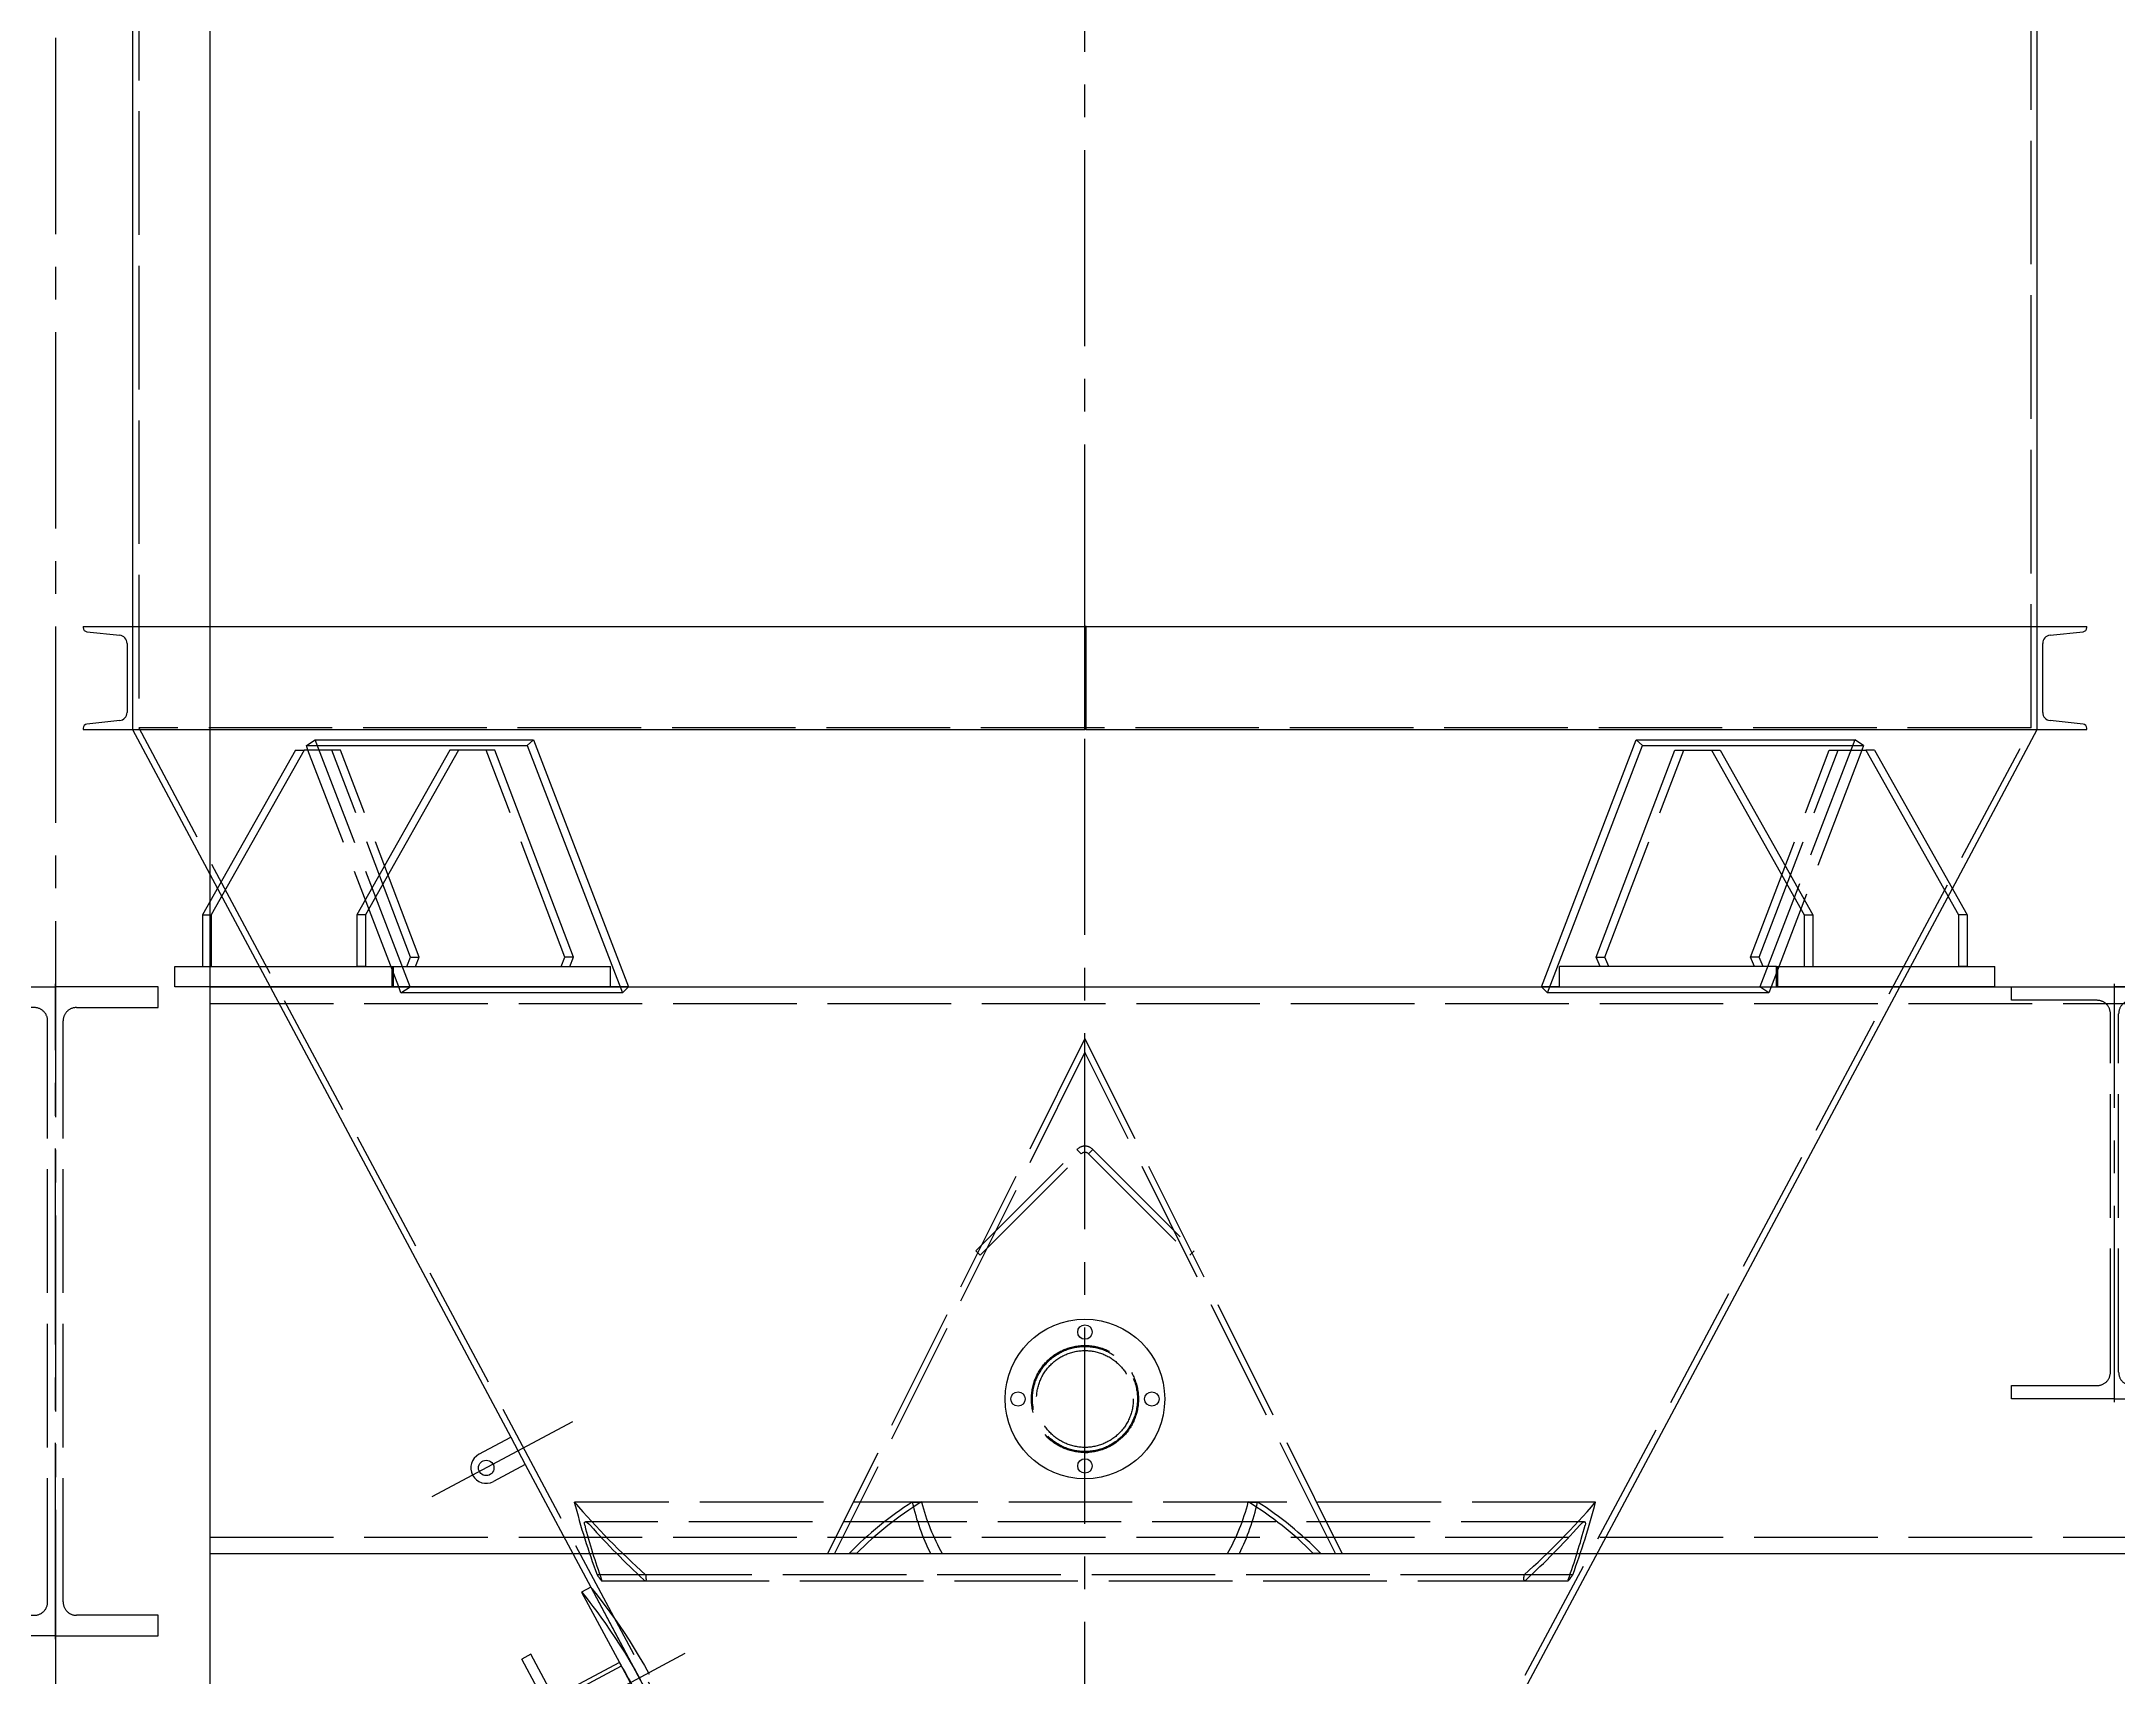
# Model space of a CAD drawing. Header units: millimetres. Extents: x 163705 to 1616509, y 81827 to 302547.
# Drawn here: x 1477172 to 1479186, y 156043 to 157627 of the extents above; entities that cross this region are included whole.
import ezdxf

# ---------------------------------------------------------------- set-up
doc = ezdxf.new("R2010")
doc.units = ezdxf.units.MM
doc.header["$LTSCALE"] = 10
doc.linetypes.add('ACAD_ISO02W100', pattern=[15, 12, -3])
doc.linetypes.add('CENTER2', pattern=[28.575, 19.05, -3.175, 3.175, -3.175])
for name, color, linetype, lineweight in [('1-中心线', 1, 'CENTER2', 0), ('1-虚线', 8, 'ACAD_ISO02W100', 0), ('1-设备轮廓', 2, 'Continuous', 18), ('1-钢构', 6, 'Continuous', 0)]:
    doc.layers.add(name, color=color, linetype=linetype, lineweight=lineweight)
doc.styles.get("Standard").update_dxf_attribs({"font": 'arial.ttf'})

# ---------------------------------------------------------------- blocks, each defined once
blk = doc.blocks.new('*U269')
blk.add_line((300, 16000), (300, 0))
at = {"layer": '1-中心线'}
blk.add_line((150, 16000), (150, 0), dxfattribs=at)
blk = doc.blocks.new('G$CA6C6E537')
for p, q in [((0, 613), (0, 633)), ((0, 633), (100, 633)), ((200, 633), (100, 633)), ((200, 613), (200, 633)), ((79.5, 613), (0, 613)), ((120.5, 613), (200, 613)), ((92.5, 36), (92.5, 600)), ((107.5, 36), (107.5, 600)), ((0, 3), (0, 23)), ((0, 23), (79.5, 23)), ((200, 23), (120.5, 23)), ((200, 3), (200, 23)), ((100, 3), (0, 3)), ((100, 3), (200, 3))]:
    blk.add_line(p, q)
for centre, start, end in [((79.5, 600), 0, 90), ((120.5, 600), 90, 180), ((79.5, 36), 270, 0), ((120.5, 36), 180, 270)]:
    blk.add_arc(centre, 13, start, end)
at = {"layer": '1-中心线'}
blk.add_line((100, 0), (100, 636), dxfattribs=at)
blk.add_text('HC_SUPERPART', height=0.001).set_placement((100, 3))
blk = doc.blocks.new('*U273')
for p, q in [((0, 550), (5700, 550)), ((0, 550), (0, 0)), ((0, 0), (5700, 0))]:
    blk.add_line(p, q)
at = {"layer": '1-虚线'}
for p, q in [((0, 534), (5700, 534)), ((0, 16), (5700, 16))]:
    blk.add_line(p, q, dxfattribs=at)
blk = doc.blocks.new('G$C3BE4EC5D')
for p, q in [((0, 390), (0, 403)), ((0, 403), (100, 403)), ((200, 403), (100, 403)), ((200, 390), (200, 403)), ((83, 390), (0, 390)), ((117, 390), (200, 390)), ((96, 29), (96, 377)), ((104, 29), (104, 377)), ((0, 3), (0, 16)), ((0, 16), (83, 16)), ((100, 3), (0, 3)), ((100, 3), (200, 3)), ((200, 16), (117, 16)), ((200, 3), (200, 16))]:
    blk.add_line(p, q)
for centre, start, end in [((83, 377), 0, 90), ((117, 377), 90, 180), ((83, 29), 270, 0), ((117, 29), 180, 270)]:
    blk.add_arc(centre, 13, start, end)
at = {"layer": '1-中心线'}
blk.add_line((100, 0), (100, 406), dxfattribs=at)
blk.add_text('HC_SUPERPART', height=0.001).set_placement((100, 3))
blk = doc.blocks.new('A$Cc2962b21')
at = {"lineweight": 18}
for p, q in [((1097.9, 1930), (1096.8, 1930)), ((2021.8, 1830), (2021.8, 1930)), ((373.8, 1810), (373.8, 1810)), ((1819.8, 1810), (1819.8, 1810)), ((616.9, 997.4), (616.8, 997.4)), ((616.8, 997.4), (711.1, 821))]:
    blk.add_line(p, q, dxfattribs=at)
at = {"layer": '1-中心线'}
for p, q in [((1096.8, 201.7), (1096.8, 4133.6)), ((599.1, 1157.9), (462.4, 1084.9)), ((708.3, 932.8), (538.8, 842.2))]:
    blk.add_line(p, q, dxfattribs=at)
at = {"layer": '1-虚线', "lineweight": 18}
for p, q in [((177.8, 3330), (177.8, 1831.5)), ((2015.8, 1831.5), (2015.8, 3330)), ((171.8, 1930), (171.8, 1830)), ((171.8, 1930), (171.8, 1830)), ((2021.8, 1830), (2021.8, 1930)), ((2015.8, 1831.5), (177.8, 1831.5)), ((177.8, 1831.5), (952.1, 382.8)), ((441.3, 1580), (349.2, 1820)), ((1241.5, 382.8), (2015.8, 1831.5)), ((1844.5, 1820), (1752.3, 1580)), ((430.4, 1580), (342.2, 1810)), ((441.9, 1608.8), (365.3, 1810)), ((450.3, 1608.8), (373.8, 1810)), ((591.8, 1608.8), (515.2, 1810)), ((1601.9, 1608.8), (1678.4, 1810)), ((1743.3, 1608.8), (1819.8, 1810)), ((1751.8, 1608.8), (1828.3, 1810)), ((1851.4, 1810), (1763.3, 1580)), ((254.3, 1675.7), (305.4, 1580)), ((1888.2, 1580), (1939.3, 1675.7)), ((423.8, 1580), (423.8, 1600)), ((438.1, 1600), (441.9, 1608.8)), ((441.9, 1608.8), (450.3, 1608.8)), ((446.6, 1600), (450.3, 1608.8)), ((588, 1600), (591.8, 1608.8)), ((600.2, 1608.8), (591.8, 1608.8)), ((1593.4, 1608.8), (1601.9, 1608.8)), ((1605.6, 1600), (1601.9, 1608.8)), ((1747, 1600), (1743.3, 1608.8)), ((1751.8, 1608.8), (1743.3, 1608.8)), ((1755.5, 1600), (1751.8, 1608.8)), ((1769.8, 1580), (1769.8, 1600)), ((432.5, 1574.4), (441.3, 1580)), ((653.4, 1580), (636.1, 1580)), ((1557.5, 1580), (1540.2, 1580)), ((1761.1, 1574.4), (1752.3, 1580)), ((1096.8, 1530), (846.8, 1030)), ((1096.8, 1516.6), (853.5, 1030)), ((1346.8, 1030), (1096.8, 1530)), ((1340.1, 1030), (1096.8, 1516.6)), ((990.7, 1323.9), (1089, 1422.2)), ((995, 1319.7), (1093.3, 1418)), ((1093.3, 1418), (1089, 1422.2)), ((1100.3, 1418), (1104.6, 1422.2)), ((1100.3, 1418), (1198.6, 1319.7)), ((1104.6, 1422.2), (1202.9, 1323.9)), ((995, 1319.7), (990.7, 1323.9)), ((1198.6, 1319.7), (1202.9, 1323.9)), ((1057.9, 1145.6), (1059.9, 1143.4)), ((1096.1, 1128.1), (1099.7, 1128.1)), ((1592.8, 1080), (600.9, 1080)), ((929.1, 1080), (938.2, 1080)), ((1255.4, 1080), (1264.5, 1080)), ((1582.1, 1060.9), (611.6, 1060.9)), ((1582.1, 1060.9), (1582.1, 1060.9)), ((846.8, 1030), (867.7, 1030)), ((875, 1030), (867.7, 1030)), ((946.8, 1030), (1246.8, 1030)), ((1325.9, 1030), (1318.6, 1030)), ((1325.9, 1030), (1346.8, 1030)), ((670.2, 1009.3), (623.1, 1009.3)), ((1523.4, 1009.3), (670.2, 1009.3)), ((1570.6, 1009.3), (1523.4, 1009.3)), ((616.8, 997.4), (711, 821.2)), ((627.4, 1003.6), (670, 1003.6)), ((670, 1003.6), (1523.6, 1003.6)), ((1523.6, 1003.6), (1566.3, 1003.6)), ((1566.3, 1003.6), (1566.3, 1003.6)), ((646.4, 920.8), (582.9, 886.8)), ((644.6, 924.3), (665.8, 884.6)), ((644.6, 924.3), (644.6, 924.3)), ((644.6, 924.3), (646.5, 920.7))]:
    blk.add_line(p, q, dxfattribs=at)
at = {"layer": '1-虚线', "lineweight": 18, "flags": 128}
for points in [[(1059.9, 1143.4), (1063.9, 1139.7), (1064.7, 1139.2)], [(611, 1057.4), (610.6, 1059.2), (610.8, 1060.5), (611.6, 1060.9), (613, 1060.3), (615, 1058.7), (616.2, 1057.4)], [(1577.4, 1057.4), (1578.8, 1058.9), (1580.2, 1060), (1581.1, 1060.6), (1581.9, 1060.9), (1582.5, 1060.8), (1582.8, 1060.4), (1583, 1058.8), (1582.7, 1057.4)], [(626.4, 1004.6), (626.9, 1004), (627.3, 1003.6), (627.5, 1003.7), (627.4, 1004.1), (627.3, 1004.6)], [(668.2, 1004.6), (669.1, 1003.9), (669.9, 1003.6), (670.3, 1003.7), (670.6, 1004.1), (670.6, 1004.6)], [(1523, 1004.6), (1523.1, 1004.1), (1523.2, 1003.7), (1523.6, 1003.6), (1524.2, 1003.7), (1524.9, 1004.2), (1525.4, 1004.6)], [(1566.3, 1004.6), (1566.2, 1004.1), (1566.1, 1003.7), (1566.3, 1003.6), (1566.6, 1003.8), (1567, 1004.3), (1567.2, 1004.6)], [(644.6, 924.3), (644.6, 924.3), (644.7, 924), (645.2, 923.2), (646, 921.8), (647.1, 920), (648.4, 917.8), (649.9, 915.1), (651.5, 912.2), (653.3, 909), (655.1, 905.7), (656.9, 902.3), (658.6, 899.1), (660.2, 895.9), (661.7, 893), (663, 890.4), (664, 888.3), (664.8, 886.5), (665.4, 885.4), (665.7, 884.7), (665.7, 884.7)], [(646.5, 920.7), (646.4, 920.8), (646.6, 920.5), (647, 919.8), (647.6, 918.7), (648.5, 917.2), (649.6, 915.3), (650.8, 913.1), (652.2, 910.7), (653.6, 908.1), (655.1, 905.4), (656.5, 902.6), (657.9, 899.9), (659.3, 897.3), (660.5, 895), (661.6, 892.8), (662.4, 891.1), (663.1, 889.7), (663.6, 888.7), (663.8, 888.2), (663.9, 888.2)]]:
    blk.add_lwpolyline(points, dxfattribs=at)
at = {"layer": '1-虚线', "lineweight": 18}
for radius in [52, 51, 47]:
    blk.add_circle((1096.8, 1180), radius, dxfattribs=at)
for radius in [11, 5]:
    blk.add_arc((1096.8, 1414.4), radius, 45, 135, dxfattribs=at)
for centre, major_axis, ratio, start_param, end_param in [((1096.8, 1677.7), (0, 837.6), 0.845179, 2.365376, 2.494751), ((1096.8, 1257.7), (0, 613.1), 0.845179, 1.864846, 1.987951), ((1096.8, 730), (0, 400), 0.866025, 0.505361, 0.722734), ((1096.8, 734.5), (0, 391.1), 0.866025, 0.48735, 0.714047), ((1096.8, 1130), (0, 200), 0.866025, 1.823477, 2.094395), ((1096.8, 1134.5), (0, 191.1), 0.866025, 1.859919, 2.149352), ((1096.8, 1134.5), (0, 191.1), 0.866025, 4.133834, 4.423266), ((1096.8, 1130), (0, 200), 0.866025, 4.18879, 4.459709), ((1096.8, 734.5), (0, 391.1), 0.866025, 5.569139, 5.795836), ((1096.8, 730), (0, 400), 0.866025, 5.560451, 5.777825), ((1096.8, 1677.7), (0, 837.6), 0.845179, 3.788434, 3.917809), ((1096.8, 1257.7), (0, 613.1), 0.845179, 4.295234, 4.418339), ((1096.8, 1237.9), (0, 602.5), 0.845179, 1.875087, 1.968435), ((1096.8, 1657.9), (0, 827), 0.845179, 2.383459, 2.481544), ((1096.8, 1657.9), (0, 827), 0.845179, 3.801641, 3.899726), ((1096.8, 1237.9), (0, 602.5), 0.845179, 4.31475, 4.408098), ((1096.8, 1479.7), (0, 731.8), 0.845179, 2.268991, 2.277431), ((1096.8, 1059.7), (0, 507.3), 0.845179, 1.670374, 1.679717), ((1096.8, 1059.7), (0, 507.3), 0.845179, 4.603468, 4.612812), ((1096.8, 1479.7), (0, 731.8), 0.845179, 4.005755, 4.014194)]:
    blk.add_ellipse(centre, major_axis=major_axis, ratio=ratio, start_param=start_param, end_param=end_param, dxfattribs=at)
at = {"layer": '1-设备轮廓'}
for p, q in [((171.8, 2530), (171.8, 1930)), ((2021.8, 1930), (2021.8, 2530)), ((123.8, 1930), (123.8, 1928.8)), ((123.8, 1930), (1096.8, 1930)), ((127.4, 1924.8), (159.3, 1921.5)), ((166.5, 1913.5), (166.5, 1846.5)), ((1096.8, 1928.8), (1096.8, 1930)), ((1096.8, 1924.8), (1096.8, 1928.8)), ((1096.8, 1921.5), (1096.8, 1924.8)), ((1096.8, 1913.5), (1096.8, 1921.5)), ((1096.8, 1846.5), (1096.8, 1913.5)), ((1097.8, 1930), (1097.8, 1830)), ((1097.9, 1930), (1097.8, 1930)), ((1097.8, 1921.5), (1097.9, 1924.8)), ((1097.8, 1846.5), (1097.8, 1913.5)), ((1097.9, 1928.8), (1097.9, 1930)), ((1097.9, 1930), (2069.8, 1930)), ((2027.1, 1846.5), (2027.1, 1913.5)), ((2034.3, 1921.5), (2066.2, 1924.8)), ((2069.8, 1928.8), (2069.8, 1930)), ((159.3, 1838.5), (127.4, 1835.2)), ((1096.8, 1838.5), (1096.8, 1846.5)), ((1096.8, 1835.2), (1096.8, 1838.5)), ((1096.8, 1831.2), (1096.8, 1835.2)), ((1097.9, 1835.2), (1097.8, 1838.5)), ((2066.2, 1835.2), (2034.3, 1838.5)), ((123.8, 1831.2), (123.8, 1830)), ((123.8, 1830), (1096.8, 1830)), ((171.8, 1830), (254.3, 1675.7)), ((340.6, 1814.3), (349.2, 1820)), ((342.2, 1810), (340.6, 1814.3)), ((349.2, 1820), (561.3, 1820)), ((555.1, 1814.3), (561.3, 1820)), ((555.1, 1814.3), (647.5, 1574.4)), ((561.3, 1820), (653.4, 1580)), ((1096.8, 1830), (1096.8, 1831.2)), ((1097.8, 1830), (1096.8, 1830)), ((1097.8, 1830), (1097.9, 1830)), ((1097.9, 1830), (1097.9, 1831.2)), ((1097.9, 1830), (2069.8, 1830)), ((1540.2, 1580), (1632.3, 1820)), ((1546.1, 1574.4), (1638.5, 1814.3)), ((1632.3, 1820), (1844.5, 1820)), ((1638.5, 1814.3), (1632.3, 1820)), ((1853.1, 1814.3), (1844.5, 1820)), ((1853.1, 1814.3), (1851.4, 1810)), ((1939.3, 1675.7), (2021.8, 1830)), ((2069.8, 1830), (2069.8, 1831.2)), ((329.9, 1810), (239.8, 1650)), ((338.4, 1810), (248.3, 1650)), ((329.9, 1810), (338.4, 1810)), ((373.8, 1810), (338.4, 1810)), ((479.9, 1810), (389.7, 1650)), ((488.3, 1810), (398.2, 1650)), ((488.3, 1810), (479.9, 1810)), ((523.7, 1810), (488.3, 1810)), ((600.2, 1608.8), (523.7, 1810)), ((1593.4, 1608.8), (1669.9, 1810)), ((1669.9, 1810), (1705.3, 1810)), ((1705.3, 1810), (1795.4, 1650)), ((1705.3, 1810), (1713.8, 1810)), ((1713.8, 1810), (1803.9, 1650)), ((1819.8, 1810), (1855.2, 1810)), ((1863.7, 1810), (1855.2, 1810)), ((1855.2, 1810), (1945.3, 1650)), ((1863.7, 1810), (1953.8, 1650)), ((239.8, 1650), (239.8, 1600)), ((239.8, 1650), (248.3, 1650)), ((248.3, 1650), (248.3, 1600)), ((398.2, 1650), (389.7, 1650)), ((389.7, 1650), (389.7, 1600)), ((398.2, 1650), (398.2, 1600)), ((1795.4, 1650), (1795.4, 1600)), ((1795.4, 1650), (1803.9, 1650)), ((1803.9, 1650), (1803.9, 1600)), ((1953.8, 1650), (1945.3, 1650)), ((1945.3, 1650), (1945.3, 1600)), ((1953.8, 1650), (1953.8, 1600)), ((212.9, 1580), (212.9, 1600)), ((212.9, 1600), (425.1, 1600)), ((239.8, 1600), (248.3, 1600)), ((398.2, 1600), (389.7, 1600)), ((425.1, 1580), (425.1, 1600)), ((425.1, 1600), (636, 1600)), ((596.5, 1600), (600.2, 1608.8)), ((636, 1580), (636, 1600)), ((1768.6, 1600), (1557.7, 1600)), ((1557.7, 1580), (1557.7, 1600)), ((1597.1, 1600), (1593.4, 1608.8)), ((1768.6, 1580), (1768.6, 1600)), ((1768.6, 1600), (1980.7, 1600)), ((1795.4, 1600), (1803.9, 1600)), ((1953.8, 1600), (1945.3, 1600)), ((1980.7, 1580), (1980.7, 1600)), ((425.1, 1580), (212.9, 1580)), ((305.4, 1580), (539.1, 1142.9)), ((636, 1580), (425.1, 1580)), ((432.5, 1574.4), (430.4, 1580)), ((647.5, 1574.4), (653.4, 1580)), ((1246.8, 380), (1888.2, 1580)), ((1546.1, 1574.4), (1540.2, 1580)), ((1557.7, 1580), (1768.6, 1580)), ((1763.3, 1580), (1761.1, 1574.4)), ((1980.7, 1580), (1768.6, 1580)), ((508.2, 1126.4), (539.1, 1142.9)), ((539.1, 1142.9), (553.2, 1116.4)), ((553.2, 1116.4), (522.3, 1099.9)), ((553.2, 1116.4), (616.8, 997.4)), ((616.8, 997.4), (608, 992.6)), ((608, 992.6), (644.6, 924.3)), ((558.7, 932.2), (549.9, 927.5)), ((582.8, 865.8), (549.9, 927.5)), ((591.7, 870.5), (558.7, 932.2)), ((644.6, 924.3), (581.1, 890.3))]:
    blk.add_line(p, q, dxfattribs=at)
at = {"layer": '1-设备轮廓', "flags": 128}
for points in [[(1097.8, 1913.5), (1097.8, 1915), (1097.8, 1916.4), (1097.8, 1917.7), (1097.8, 1918.9), (1097.8, 1919.8), (1097.8, 1920.6), (1097.8, 1921.2), (1097.8, 1921.5)], [(1097.9, 1924.8), (1097.9, 1925), (1097.9, 1925.2), (1097.9, 1925.6), (1097.9, 1926.1), (1097.9, 1926.7), (1097.9, 1927.4), (1097.9, 1928.1), (1097.9, 1928.8)], [(1097.8, 1838.5), (1097.8, 1838.8), (1097.8, 1839.4), (1097.8, 1840.2), (1097.8, 1841.1), (1097.8, 1842.3), (1097.8, 1843.6), (1097.8, 1845), (1097.8, 1846.5)], [(1097.9, 1831.2), (1097.9, 1831.9), (1097.9, 1832.6), (1097.9, 1833.3), (1097.9, 1833.9), (1097.9, 1834.4), (1097.9, 1834.8), (1097.9, 1835), (1097.9, 1835.2)], [(340.6, 1814.3), (360.9, 1814.3), (382.3, 1814.3), (404.7, 1814.3), (427.9, 1814.3), (452.1, 1814.3), (476.7, 1814.3), (502.1, 1814.3), (528.2, 1814.3), (555.1, 1814.3)], [(1638.5, 1814.3), (1665.9, 1814.3), (1692.5, 1814.3), (1718.3, 1814.3), (1743.3, 1814.3), (1767.4, 1814.3), (1790.2, 1814.3), (1812.1, 1814.3), (1833.1, 1814.3), (1853.1, 1814.3)], [(647.5, 1574.4), (624.1, 1574.4), (601.4, 1574.3), (579.3, 1574.3), (557.8, 1574.3), (537, 1574.3), (516.9, 1574.3), (498.7, 1574.3), (481.1, 1574.3), (464.2, 1574.3), (448, 1574.4), (432.5, 1574.4)], [(1761.1, 1574.4), (1744.7, 1574.4), (1727.4, 1574.3), (1709.4, 1574.3), (1690.6, 1574.3), (1671, 1574.3), (1650.8, 1574.3), (1631, 1574.3), (1610.6, 1574.3), (1589.7, 1574.3), (1568.2, 1574.4), (1546.1, 1574.4)], [(608.1, 992.6), (608, 992.6), (608.4, 992.1), (609.4, 990.9), (611, 988.9), (613.2, 986.1), (615.9, 982.6), (619, 978.5), (622.7, 973.6), (626.7, 968.2), (631, 962.2), (635.5, 955.6), (640.3, 948.5), (645.2, 941.1), (650.2, 933.2), (655.2, 925), (660.1, 916.6), (664.9, 908)], [(616.9, 997.3), (616.9, 997.3), (617.3, 996.8), (618.3, 995.6), (619.8, 993.6), (622, 990.8), (624.7, 987.3), (627.8, 983.2), (631.5, 978.3), (635.5, 972.9), (639.8, 966.9), (644.4, 960.3), (649.2, 953.2), (654.1, 945.8), (659, 937.9), (664, 929.7), (669, 921.3), (673.7, 912.8)]]:
    blk.add_lwpolyline(points, dxfattribs=at)
at = {"layer": '1-设备轮廓'}
for centre, radius in [((1096.8, 1180), 77.5), ((1096.8, 1245), 7), ((1031.8, 1180), 7), ((1161.8, 1180), 7), ((515.3, 1113.1), 7.5), ((1096.8, 1115), 7)]:
    blk.add_circle(centre, radius, dxfattribs=at)
for centre, radius, start, end in [((127.8, 1928.8), 4, 180, 264), ((158.5, 1913.5), 8, 0, 84), ((2035.1, 1913.5), 8, 96, 180), ((2065.8, 1928.8), 4, 276, 0), ((127.8, 1831.2), 4, 96, 180), ((158.5, 1846.5), 8, 276, 0), ((2035.1, 1846.5), 8, 180, 264), ((2065.8, 1831.2), 4, 0, 84), ((515.3, 1113.1), 15, 118.1237, 298.1237)]:
    blk.add_arc(centre, radius, start, end, dxfattribs=at)

msp = doc.modelspace()

# ---------------------------------------------------------------- block references
msp.add_blockref('A$Cc2962b21', (1477088.824, 155129.632))
at = {"layer": '1-虚线'}
for name, p in [('G$CA6C6E537', (1477085.648, 156076.632)), ('G$C3BE4EC5D', (1479085.637, 156306.632))]:
    msp.add_blockref(name, p, dxfattribs=at)
at = {"layer": '1-钢构'}
for name, p in [('*U269', (1477035.648, 143059.632)), ('*U273', (1477335.648, 156159.632))]:
    msp.add_blockref(name, p, dxfattribs=at)

doc.saveas('drawing.dxf')
